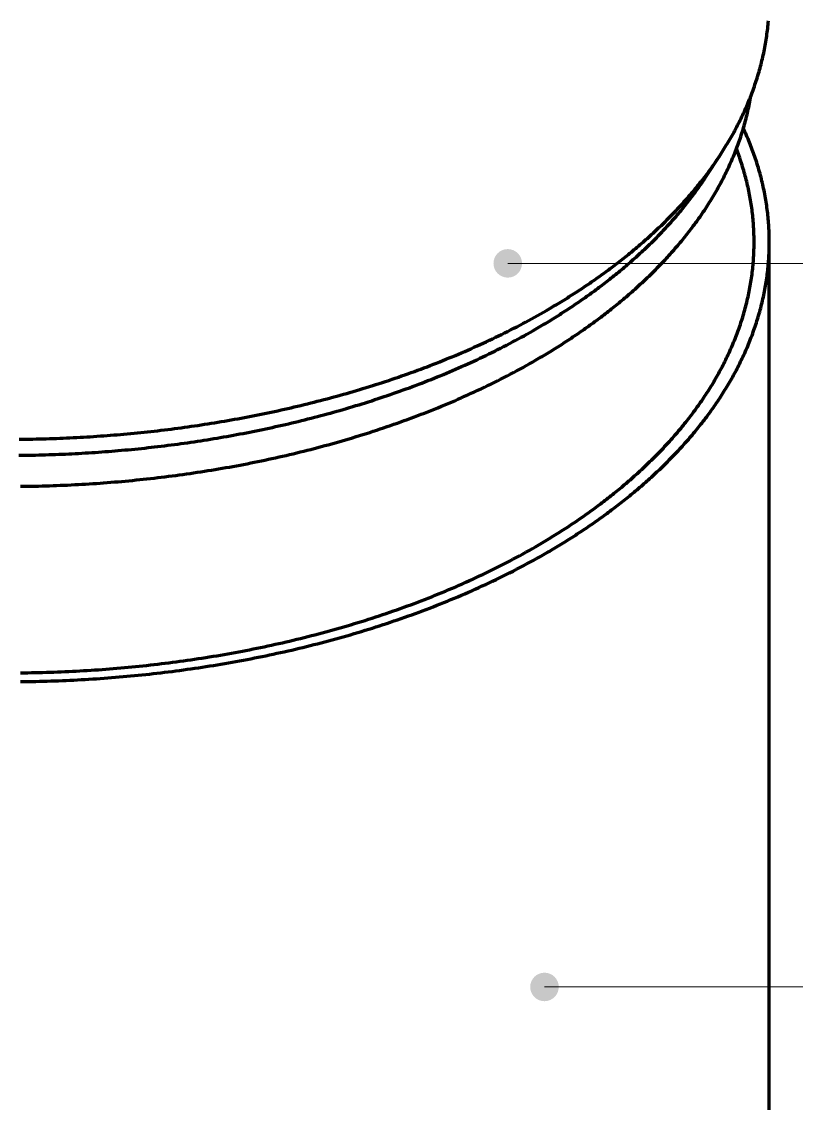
# Model space of a CAD drawing. Header units: millimetres. Extents: x 0 to 420, y 0 to 297.
# Drawn here: x 140.42 to 172.98, y 148.89 to 194.36 of the extents above; entities that cross this region are included whole.
import ezdxf

# ---------------------------------------------------------------- set-up
doc = ezdxf.new("R2010")
doc.units = ezdxf.units.MM
doc.layers.add('01-VISIBLE', color=7, linetype='CONTINUOUS', lineweight=70)
doc.layers.add('08-FINA', color=5, linetype='CONTINUOUS', lineweight=18)

msp = doc.modelspace()

# ---------------------------------------------------------------- hatches: boundary and pattern name
at = {"layer": '08-FINA'}
h = msp.add_hatch(color=7, dxfattribs=at)
h.dxf.hatch_style = 1
edge = h.paths.add_edge_path()
edge.add_arc((160.851, 184.202), 0.6, 0, 360)
h = msp.add_hatch(color=7, dxfattribs=at)
h.dxf.hatch_style = 1
edge = h.paths.add_edge_path()
edge.add_arc((162.395, 153.787), 0.6, 0, 360)

# ---------------------------------------------------------------- linework, layer by layer
at = {"layer": '01-VISIBLE'}
for p, q in [((169.182, 187.838), (169.78, 188.753)), ((171.847, 80.583), (171.847, 185.095))]:
    msp.add_line(p, q, dxfattribs=at)
for points in [[(169.78, 188.753), (169.825, 188.82), (169.868, 188.888), (169.912, 188.957), (169.955, 189.025), (169.997, 189.094), (170.039, 189.163), (170.081, 189.232), (170.123, 189.301), (170.164, 189.371), (170.204, 189.441), (170.244, 189.511), (170.284, 189.581), (170.324, 189.652), (170.363, 189.722), (170.401, 189.793), (170.439, 189.865), (170.477, 189.936), (170.514, 190.008), (170.551, 190.08), (170.587, 190.152), (170.623, 190.224), (170.659, 190.297), (170.694, 190.37), (170.729, 190.443), (170.763, 190.516), (170.797, 190.589), (170.83, 190.663), (170.863, 190.737), (170.895, 190.811), (170.927, 190.885), (170.958, 190.96), (170.989, 191.034), (171.019, 191.109), (171.049, 191.184), (171.079, 191.26), (171.107, 191.335), (171.136, 191.411), (171.164, 191.487), (171.191, 191.563), (171.218, 191.639), (171.244, 191.715), (171.27, 191.792), (171.295, 191.869), (171.32, 191.945), (171.344, 192.023), (171.368, 192.1), (171.391, 192.177), (171.414, 192.255), (171.436, 192.333), (171.458, 192.41), (171.479, 192.488), (171.499, 192.567), (171.519, 192.645), (171.538, 192.723), (171.557, 192.802), (171.575, 192.881), (171.593, 192.96), (171.61, 193.039), (171.626, 193.118), (171.642, 193.197), (171.658, 193.276), (171.672, 193.356), (171.686, 193.435), (171.7, 193.515), (171.713, 193.595), (171.725, 193.675), (171.737, 193.755), (171.748, 193.835), (171.759, 193.915), (171.769, 193.995), (171.779, 194.075), (171.787, 194.155), (171.796, 194.236), (171.803, 194.316), (171.81, 194.397)], [(162.022, 180.13), (162.092, 180.171), (162.161, 180.211), (162.23, 180.252), (162.3, 180.293), (162.369, 180.334), (162.438, 180.375), (162.507, 180.417), (162.576, 180.458), (162.644, 180.5), (162.713, 180.542), (162.781, 180.584), (162.85, 180.627), (162.918, 180.669), (162.986, 180.712), (163.054, 180.755), (163.122, 180.798), (163.189, 180.842), (163.257, 180.885), (163.324, 180.929), (163.391, 180.973), (163.459, 181.018), (163.526, 181.062), (163.593, 181.107), (163.659, 181.151), (163.726, 181.196), (163.792, 181.242), (163.859, 181.287), (163.925, 181.333), (163.991, 181.379), (164.057, 181.425), (164.123, 181.471), (164.188, 181.517), (164.254, 181.564), (164.319, 181.611), (164.384, 181.658), (164.449, 181.705), (164.514, 181.753), (164.579, 181.801), (164.643, 181.849), (164.708, 181.897), (164.772, 181.945), (164.836, 181.994), (164.9, 182.043), (164.964, 182.092), (165.027, 182.141), (165.091, 182.19), (165.154, 182.24), (165.217, 182.29), (165.28, 182.34), (165.342, 182.391), (165.405, 182.441), (165.467, 182.492), (165.529, 182.543), (165.591, 182.594), (165.653, 182.646), (165.715, 182.697), (165.776, 182.749), (165.837, 182.801), (165.898, 182.854), (165.959, 182.906), (166.02, 182.959), (166.08, 183.012), (166.14, 183.066), (166.201, 183.119), (166.26, 183.173), (166.32, 183.227), (166.379, 183.281), (166.438, 183.335), (166.497, 183.39), (166.556, 183.445), (166.615, 183.5), (166.673, 183.555), (166.731, 183.611), (166.789, 183.667), (166.847, 183.723), (166.904, 183.779), (166.961, 183.836), (167.018, 183.893), (167.075, 183.95), (167.131, 184.007), (167.187, 184.064), (167.243, 184.122), (167.299, 184.18), (167.355, 184.238), (167.41, 184.297), (167.465, 184.356), (167.519, 184.415), (167.574, 184.474), (167.628, 184.533), (167.682, 184.593), (167.735, 184.653), (167.789, 184.713), (167.842, 184.773), (167.895, 184.834), (167.947, 184.895), (167.999, 184.956), (168.051, 185.017), (168.103, 185.079), (168.154, 185.141), (168.205, 185.203), (168.256, 185.265), (168.307, 185.328), (168.357, 185.391), (168.407, 185.454), (168.456, 185.517), (168.505, 185.581), (168.554, 185.645), (168.603, 185.709), (168.651, 185.773), (168.699, 185.838), (168.746, 185.903), (168.794, 185.968), (168.841, 186.033), (168.887, 186.099), (168.933, 186.164), (168.979, 186.231), (169.025, 186.297), (169.07, 186.363), (169.115, 186.43), (169.159, 186.497), (169.203, 186.564), (169.247, 186.632), (169.29, 186.7), (169.333, 186.768), (169.376, 186.836), (169.418, 186.904), (169.459, 186.973), (169.501, 187.042), (169.542, 187.111), (169.582, 187.181), (169.622, 187.25), (169.662, 187.32), (169.702, 187.39), (169.74, 187.461), (169.779, 187.531), (169.817, 187.602), (169.855, 187.673), (169.892, 187.745), (169.929, 187.816), (169.965, 187.888), (170.001, 187.96), (170.036, 188.032), (170.071, 188.104), (170.106, 188.177), (170.14, 188.25), (170.173, 188.323), (170.207, 188.396), (170.239, 188.47), (170.271, 188.543), (170.303, 188.617), (170.334, 188.691), (170.365, 188.766), (170.395, 188.84), (170.425, 188.915), (170.454, 188.99), (170.483, 189.065), (170.511, 189.14), (170.539, 189.216), (170.566, 189.291), (170.593, 189.367), (170.619, 189.443), (170.645, 189.519), (170.67, 189.596), (170.694, 189.672), (170.718, 189.749), (170.742, 189.826), (170.765, 189.903), (170.787, 189.98), (170.809, 190.058), (170.83, 190.135), (170.851, 190.213), (170.871, 190.291), (170.891, 190.369), (170.91, 190.447), (170.929, 190.525), (170.946, 190.603), (170.964, 190.682), (170.981, 190.761), (170.997, 190.839), (171.012, 190.918), (171.027, 190.997), (171.042, 191.076), (171.056, 191.156), (171.069, 191.235)], [(171.847, 185.095), (171.847, 185.176), (171.846, 185.257), (171.844, 185.338), (171.842, 185.419), (171.839, 185.5), (171.836, 185.581), (171.832, 185.662), (171.828, 185.743), (171.822, 185.824), (171.816, 185.904), (171.81, 185.985), (171.803, 186.066), (171.795, 186.147), (171.787, 186.227), (171.778, 186.308), (171.769, 186.388), (171.759, 186.469), (171.748, 186.549), (171.737, 186.629), (171.725, 186.709), (171.712, 186.789), (171.699, 186.869), (171.686, 186.949), (171.671, 187.029), (171.656, 187.109), (171.641, 187.188), (171.625, 187.268), (171.609, 187.347), (171.591, 187.426), (171.574, 187.505), (171.555, 187.584), (171.536, 187.663), (171.517, 187.742), (171.497, 187.82), (171.477, 187.899), (171.455, 187.977), (171.434, 188.055), (171.412, 188.133), (171.389, 188.211), (171.365, 188.288), (171.342, 188.366), (171.317, 188.443), (171.292, 188.52), (171.267, 188.597), (171.241, 188.674), (171.214, 188.751), (171.187, 188.827), (171.16, 188.903), (171.132, 188.979), (171.103, 189.055), (171.074, 189.131), (171.045, 189.206), (171.015, 189.281), (170.984, 189.356), (170.953, 189.431), (170.922, 189.506), (170.89, 189.58), (170.857, 189.655), (170.824, 189.729), (170.791, 189.803), (170.757, 189.876)], [(162.475, 182.221), (162.544, 182.261), (162.614, 182.301), (162.683, 182.342), (162.752, 182.383), (162.821, 182.424), (162.89, 182.465), (162.959, 182.507), (163.028, 182.548), (163.097, 182.59), (163.165, 182.632), (163.234, 182.674), (163.302, 182.717), (163.37, 182.759), (163.438, 182.802), (163.506, 182.845), (163.574, 182.888), (163.642, 182.931), (163.709, 182.975), (163.777, 183.019), (163.844, 183.063), (163.911, 183.107), (163.979, 183.151), (164.045, 183.196), (164.112, 183.24), (164.179, 183.285), (164.246, 183.33), (164.312, 183.376), (164.378, 183.421), (164.444, 183.467), (164.51, 183.513), (164.576, 183.559), (164.642, 183.605), (164.707, 183.652), (164.773, 183.699), (164.838, 183.745), (164.903, 183.793), (164.968, 183.84), (165.033, 183.888), (165.098, 183.935), (165.162, 183.983), (165.226, 184.032), (165.291, 184.08), (165.355, 184.129), (165.418, 184.177), (165.482, 184.227), (165.546, 184.276), (165.609, 184.325), (165.672, 184.375), (165.735, 184.425), (165.798, 184.475), (165.861, 184.525), (165.923, 184.576), (165.986, 184.627), (166.048, 184.678), (166.11, 184.729), (166.172, 184.78), (166.233, 184.832), (166.295, 184.884), (166.356, 184.936), (166.417, 184.988), (166.478, 185.041), (166.538, 185.093), (166.599, 185.146), (166.659, 185.2), (166.719, 185.253), (166.779, 185.307), (166.839, 185.361), (166.898, 185.415), (166.957, 185.469), (167.016, 185.524), (167.075, 185.578), (167.134, 185.634), (167.192, 185.689), (167.25, 185.744), (167.308, 185.8), (167.366, 185.856), (167.424, 185.912), (167.481, 185.968), (167.538, 186.025), (167.595, 186.082), (167.651, 186.139), (167.708, 186.196), (167.764, 186.254), (167.82, 186.312), (167.875, 186.37), (167.931, 186.428), (167.986, 186.487), (168.041, 186.545), (168.095, 186.604), (168.15, 186.664), (168.204, 186.723), (168.258, 186.783), (168.311, 186.843), (168.365, 186.903), (168.418, 186.963), (168.47, 187.024), (168.523, 187.085), (168.575, 187.146), (168.627, 187.207), (168.679, 187.269), (168.73, 187.331), (168.781, 187.393), (168.832, 187.455), (168.882, 187.518), (168.932, 187.581), (168.982, 187.644), (169.032, 187.707), (169.081, 187.771), (169.13, 187.834), (169.179, 187.898), (169.227, 187.963), (169.275, 188.027), (169.323, 188.092), (169.37, 188.157), (169.417, 188.222), (169.464, 188.288), (169.51, 188.353), (169.556, 188.419), (169.601, 188.486), (169.647, 188.552), (169.692, 188.619), (169.736, 188.686), (169.78, 188.753)], [(171.207, 185.095), (171.207, 185.175), (171.206, 185.255), (171.204, 185.335), (171.202, 185.416), (171.199, 185.496), (171.196, 185.576), (171.192, 185.656), (171.188, 185.736), (171.182, 185.816), (171.176, 185.896), (171.17, 185.976), (171.163, 186.056), (171.155, 186.136), (171.147, 186.216), (171.138, 186.296), (171.129, 186.375), (171.119, 186.455), (171.108, 186.534), (171.097, 186.614), (171.085, 186.693), (171.072, 186.772), (171.059, 186.852), (171.046, 186.931), (171.031, 187.01), (171.016, 187.089), (171.001, 187.167), (170.985, 187.246), (170.969, 187.324), (170.951, 187.403), (170.934, 187.481), (170.915, 187.559), (170.896, 187.637), (170.877, 187.715), (170.857, 187.793), (170.837, 187.87), (170.815, 187.948), (170.794, 188.025), (170.772, 188.102), (170.749, 188.179), (170.726, 188.256), (170.702, 188.332), (170.677, 188.409), (170.653, 188.485), (170.627, 188.561), (170.601, 188.637), (170.575, 188.713), (170.548, 188.788), (170.52, 188.864), (170.492, 188.939), (170.464, 189.014)], [(162.022, 181.437), (162.091, 181.477), (162.161, 181.517), (162.23, 181.558), (162.299, 181.599), (162.367, 181.639), (162.436, 181.681), (162.505, 181.722), (162.573, 181.763), (162.642, 181.805), (162.71, 181.847), (162.778, 181.889), (162.846, 181.931), (162.914, 181.974), (162.982, 182.016), (163.05, 182.059), (163.117, 182.102), (163.185, 182.145), (163.252, 182.189), (163.319, 182.232), (163.386, 182.276), (163.453, 182.32), (163.52, 182.364), (163.586, 182.409), (163.653, 182.453), (163.719, 182.498), (163.786, 182.543), (163.852, 182.589), (163.918, 182.634), (163.983, 182.68), (164.049, 182.725), (164.115, 182.772), (164.18, 182.818), (164.245, 182.864), (164.31, 182.911), (164.375, 182.958), (164.44, 183.005), (164.505, 183.052), (164.569, 183.1), (164.633, 183.148), (164.697, 183.195), (164.761, 183.244), (164.825, 183.292), (164.889, 183.341), (164.952, 183.389), (165.016, 183.438), (165.079, 183.488), (165.142, 183.537), (165.205, 183.587), (165.267, 183.637), (165.33, 183.687), (165.392, 183.737), (165.454, 183.788), (165.516, 183.838), (165.578, 183.889), (165.64, 183.941), (165.701, 183.992), (165.762, 184.044), (165.823, 184.096), (165.884, 184.148), (165.945, 184.2), (166.005, 184.253), (166.065, 184.305), (166.125, 184.358), (166.185, 184.412), (166.245, 184.465), (166.304, 184.519), (166.363, 184.573), (166.422, 184.627), (166.481, 184.681), (166.54, 184.736), (166.598, 184.791), (166.656, 184.846), (166.714, 184.901), (166.772, 184.957), (166.829, 185.013), (166.887, 185.069), (166.944, 185.125), (167, 185.181), (167.057, 185.238), (167.113, 185.295), (167.169, 185.352), (167.225, 185.41), (167.281, 185.467), (167.336, 185.525), (167.391, 185.583), (167.446, 185.642), (167.5, 185.7), (167.555, 185.759), (167.609, 185.818), (167.662, 185.878), (167.716, 185.937), (167.769, 185.997), (167.822, 186.057), (167.875, 186.118), (167.927, 186.178), (167.979, 186.239), (168.031, 186.3), (168.083, 186.361), (168.134, 186.423), (168.185, 186.485), (168.236, 186.547), (168.286, 186.609), (168.336, 186.671), (168.386, 186.734), (168.435, 186.797), (168.484, 186.86), (168.533, 186.924), (168.582, 186.988), (168.63, 187.052), (168.678, 187.116), (168.725, 187.18), (168.773, 187.245), (168.819, 187.31), (168.866, 187.375), (168.912, 187.441), (168.958, 187.506), (169.003, 187.572), (169.049, 187.638), (169.093, 187.705), (169.138, 187.771), (169.182, 187.838)], [(162.022, 172.292), (162.091, 172.332), (162.161, 172.373), (162.23, 172.413), (162.299, 172.454), (162.368, 172.495), (162.436, 172.536), (162.505, 172.577), (162.573, 172.619), (162.642, 172.66), (162.71, 172.702), (162.778, 172.744), (162.846, 172.786), (162.914, 172.829), (162.982, 172.872), (163.05, 172.914), (163.117, 172.957), (163.185, 173.001), (163.252, 173.044), (163.319, 173.088), (163.386, 173.132), (163.453, 173.176), (163.52, 173.22), (163.587, 173.264), (163.653, 173.309), (163.72, 173.354), (163.786, 173.399), (163.852, 173.444), (163.918, 173.489), (163.984, 173.535), (164.049, 173.581), (164.115, 173.627), (164.18, 173.673), (164.246, 173.72), (164.311, 173.767), (164.376, 173.813), (164.44, 173.861), (164.505, 173.908), (164.569, 173.955), (164.634, 174.003), (164.698, 174.051), (164.762, 174.099), (164.826, 174.148), (164.889, 174.196), (164.953, 174.245), (165.016, 174.294), (165.079, 174.343), (165.142, 174.393), (165.205, 174.442), (165.268, 174.492), (165.33, 174.543), (165.393, 174.593), (165.455, 174.643), (165.517, 174.694), (165.579, 174.745), (165.64, 174.796), (165.702, 174.848), (165.763, 174.9), (165.824, 174.951), (165.885, 175.004), (165.945, 175.056), (166.006, 175.108), (166.066, 175.161), (166.126, 175.214), (166.186, 175.268), (166.245, 175.321), (166.305, 175.375), (166.364, 175.429), (166.423, 175.483), (166.482, 175.537), (166.541, 175.592), (166.599, 175.647), (166.657, 175.702), (166.715, 175.757), (166.773, 175.813), (166.83, 175.869), (166.887, 175.925), (166.944, 175.981), (167.001, 176.037), (167.058, 176.094), (167.114, 176.151), (167.17, 176.208), (167.226, 176.266), (167.281, 176.323), (167.337, 176.381), (167.392, 176.44), (167.447, 176.498), (167.501, 176.557), (167.556, 176.615), (167.61, 176.675), (167.663, 176.734), (167.717, 176.794), (167.77, 176.853), (167.823, 176.914), (167.876, 176.974), (167.928, 177.034), (167.98, 177.095), (168.032, 177.156), (168.084, 177.218), (168.135, 177.279), (168.186, 177.341), (168.237, 177.403), (168.287, 177.465), (168.337, 177.528), (168.387, 177.591), (168.436, 177.654), (168.485, 177.717), (168.534, 177.78), (168.583, 177.844), (168.631, 177.908), (168.679, 177.972), (168.726, 178.037), (168.774, 178.102), (168.82, 178.167), (168.867, 178.232), (168.913, 178.297), (168.959, 178.363), (169.004, 178.429), (169.05, 178.495), (169.094, 178.561), (169.139, 178.628), (169.183, 178.695), (169.226, 178.762), (169.27, 178.83), (169.313, 178.897), (169.355, 178.965), (169.397, 179.033), (169.439, 179.101), (169.481, 179.17), (169.522, 179.239), (169.562, 179.308), (169.602, 179.377), (169.642, 179.447), (169.682, 179.516), (169.721, 179.586), (169.759, 179.657), (169.797, 179.727), (169.835, 179.798), (169.872, 179.869), (169.909, 179.94), (169.946, 180.011), (169.982, 180.083), (170.017, 180.154), (170.052, 180.226), (170.087, 180.299), (170.121, 180.371), (170.155, 180.444), (170.188, 180.517), (170.221, 180.59), (170.253, 180.663), (170.285, 180.736), (170.316, 180.81), (170.347, 180.884), (170.378, 180.958), (170.408, 181.032), (170.437, 181.107), (170.466, 181.182), (170.494, 181.257), (170.522, 181.332), (170.55, 181.407), (170.577, 181.482), (170.603, 181.558), (170.629, 181.634), (170.654, 181.71), (170.679, 181.786), (170.703, 181.862), (170.727, 181.939), (170.75, 182.015), (170.773, 182.092), (170.795, 182.169), (170.817, 182.246), (170.838, 182.324), (170.858, 182.401), (170.878, 182.479), (170.897, 182.556), (170.916, 182.634), (170.935, 182.712), (170.952, 182.79), (170.969, 182.869), (170.986, 182.947), (171.002, 183.026), (171.017, 183.104), (171.032, 183.183), (171.046, 183.262), (171.06, 183.341), (171.073, 183.42), (171.085, 183.499), (171.097, 183.578), (171.108, 183.657), (171.119, 183.737), (171.129, 183.816), (171.138, 183.896), (171.147, 183.975), (171.155, 184.055), (171.163, 184.135), (171.17, 184.215), (171.177, 184.295), (171.182, 184.374), (171.188, 184.454), (171.192, 184.534), (171.196, 184.614), (171.2, 184.694), (171.202, 184.774), (171.204, 184.855), (171.206, 184.935), (171.207, 185.015), (171.207, 185.095)], [(162.475, 172.031), (162.544, 172.071), (162.613, 172.111), (162.682, 172.152), (162.752, 172.193), (162.82, 172.234), (162.889, 172.275), (162.958, 172.316), (163.027, 172.358), (163.095, 172.399), (163.164, 172.441), (163.232, 172.483), (163.3, 172.525), (163.368, 172.568), (163.436, 172.61), (163.504, 172.653), (163.571, 172.696), (163.639, 172.74), (163.706, 172.783), (163.774, 172.827), (163.841, 172.87), (163.908, 172.914), (163.975, 172.959), (164.041, 173.003), (164.108, 173.048), (164.175, 173.092), (164.241, 173.137), (164.307, 173.182), (164.373, 173.228), (164.439, 173.273), (164.505, 173.319), (164.571, 173.365), (164.636, 173.411), (164.702, 173.458), (164.767, 173.504), (164.832, 173.551), (164.897, 173.598), (164.962, 173.645), (165.026, 173.693), (165.091, 173.741), (165.155, 173.788), (165.219, 173.836), (165.283, 173.885), (165.347, 173.933), (165.411, 173.982), (165.475, 174.031), (165.538, 174.08), (165.601, 174.129), (165.664, 174.179), (165.727, 174.228), (165.79, 174.278), (165.852, 174.329), (165.915, 174.379), (165.977, 174.43), (166.039, 174.48), (166.101, 174.531), (166.162, 174.583), (166.224, 174.634), (166.285, 174.686), (166.346, 174.738), (166.407, 174.79), (166.468, 174.842), (166.528, 174.895), (166.589, 174.948), (166.649, 175.001), (166.709, 175.054), (166.769, 175.108), (166.828, 175.161), (166.887, 175.215), (166.947, 175.269), (167.006, 175.324), (167.064, 175.378), (167.123, 175.433), (167.181, 175.488), (167.239, 175.543), (167.297, 175.599), (167.355, 175.655), (167.412, 175.711), (167.469, 175.767), (167.526, 175.823), (167.583, 175.88), (167.639, 175.937), (167.696, 175.994), (167.752, 176.051), (167.807, 176.109), (167.863, 176.167), (167.918, 176.225), (167.973, 176.283), (168.028, 176.342), (168.083, 176.401), (168.137, 176.46), (168.191, 176.519), (168.245, 176.578), (168.298, 176.638), (168.351, 176.698), (168.404, 176.758), (168.457, 176.819), (168.509, 176.879), (168.562, 176.94), (168.613, 177.001), (168.665, 177.063), (168.716, 177.124), (168.767, 177.186), (168.818, 177.248), (168.868, 177.311), (168.918, 177.373), (168.968, 177.436), (169.018, 177.499), (169.067, 177.563), (169.116, 177.626), (169.164, 177.69), (169.213, 177.754), (169.261, 177.818), (169.308, 177.883), (169.356, 177.947), (169.403, 178.012), (169.449, 178.078), (169.496, 178.143), (169.541, 178.209), (169.587, 178.275), (169.632, 178.341), (169.677, 178.407), (169.722, 178.474), (169.766, 178.541), (169.81, 178.608), (169.853, 178.675), (169.897, 178.743), (169.939, 178.811), (169.982, 178.879), (170.024, 178.947), (170.065, 179.016), (170.107, 179.085), (170.147, 179.154), (170.188, 179.223), (170.228, 179.292), (170.268, 179.362), (170.307, 179.432), (170.346, 179.502), (170.384, 179.572), (170.422, 179.643), (170.46, 179.714), (170.497, 179.785), (170.534, 179.856), (170.57, 179.927), (170.606, 179.999), (170.641, 180.071), (170.676, 180.143), (170.711, 180.216), (170.745, 180.288), (170.779, 180.361), (170.812, 180.434), (170.845, 180.507), (170.877, 180.58), (170.909, 180.654), (170.94, 180.728), (170.971, 180.802), (171.002, 180.876), (171.032, 180.95), (171.061, 181.025), (171.09, 181.1), (171.119, 181.175), (171.147, 181.25), (171.174, 181.325), (171.201, 181.401), (171.227, 181.476), (171.253, 181.552), (171.279, 181.628), (171.304, 181.704), (171.328, 181.781), (171.352, 181.857), (171.375, 181.934), (171.398, 182.011), (171.421, 182.088), (171.442, 182.165), (171.464, 182.242), (171.484, 182.32), (171.504, 182.397), (171.524, 182.475), (171.543, 182.553), (171.561, 182.631), (171.579, 182.709), (171.597, 182.788), (171.613, 182.866), (171.63, 182.944), (171.645, 183.023), (171.66, 183.102), (171.675, 183.181), (171.689, 183.26), (171.702, 183.339), (171.715, 183.418), (171.727, 183.497), (171.739, 183.576), (171.75, 183.656), (171.76, 183.735), (171.77, 183.815), (171.78, 183.895), (171.788, 183.974), (171.796, 184.054), (171.804, 184.134), (171.811, 184.214), (171.817, 184.294), (171.823, 184.374), (171.828, 184.454), (171.832, 184.534), (171.836, 184.614), (171.84, 184.694), (171.842, 184.774), (171.844, 184.854), (171.846, 184.934), (171.847, 185.015), (171.847, 185.095)], [(140.311, 176.811), (140.453, 176.813), (140.596, 176.815), (140.738, 176.817), (140.88, 176.819), (141.023, 176.822), (141.165, 176.825), (141.307, 176.829), (141.449, 176.833), (141.592, 176.837), (141.734, 176.842), (141.876, 176.847), (142.018, 176.852), (142.161, 176.858), (142.303, 176.864), (142.445, 176.87), (142.587, 176.877), (142.729, 176.885), (142.871, 176.892), (143.013, 176.9), (143.156, 176.908), (143.298, 176.917), (143.44, 176.926), (143.582, 176.936), (143.724, 176.946), (143.866, 176.956), (144.008, 176.966), (144.149, 176.977), (144.291, 176.988), (144.433, 177), (144.575, 177.012), (144.717, 177.025), (144.858, 177.037), (145, 177.051), (145.142, 177.064), (145.283, 177.078), (145.425, 177.092), (145.567, 177.107), (145.708, 177.122), (145.85, 177.137), (145.991, 177.153), (146.132, 177.169), (146.274, 177.186), (146.415, 177.203), (146.556, 177.22), (146.698, 177.238), (146.839, 177.256), (146.98, 177.274), (147.121, 177.293), (147.262, 177.312), (147.403, 177.332), (147.544, 177.352), (147.685, 177.372), (147.826, 177.393), (147.966, 177.414), (148.107, 177.436), (148.248, 177.457), (148.388, 177.48), (148.529, 177.502), (148.669, 177.525), (148.81, 177.549), (148.95, 177.573), (149.09, 177.597), (149.23, 177.622), (149.37, 177.647), (149.51, 177.672), (149.65, 177.698), (149.79, 177.724), (149.93, 177.751), (150.07, 177.778), (150.209, 177.805), (150.349, 177.833), (150.489, 177.861), (150.628, 177.89), (150.767, 177.919), (150.907, 177.948), (151.046, 177.978), (151.185, 178.008), (151.324, 178.039), (151.463, 178.07), (151.601, 178.101), (151.74, 178.133), (151.879, 178.165), (152.017, 178.198), (152.156, 178.231), (152.294, 178.264), (152.432, 178.298), (152.57, 178.333), (152.708, 178.367), (152.846, 178.403), (152.984, 178.438), (153.122, 178.474), (153.259, 178.511), (153.397, 178.547), (153.534, 178.585), (153.671, 178.622), (153.809, 178.661), (153.946, 178.699), (154.082, 178.738), (154.219, 178.778), (154.356, 178.818), (154.492, 178.858), (154.629, 178.899), (154.765, 178.94), (154.901, 178.981), (155.037, 179.024), (155.173, 179.066), (155.308, 179.109), (155.444, 179.152), (155.579, 179.196), (155.715, 179.241), (155.85, 179.285), (155.985, 179.331), (156.119, 179.376), (156.254, 179.423), (156.388, 179.469), (156.523, 179.516), (156.657, 179.564), (156.791, 179.612), (156.925, 179.66), (157.058, 179.709), (157.192, 179.759), (157.325, 179.809), (157.458, 179.859), (157.591, 179.91), (157.724, 179.961), (157.856, 180.013), (157.989, 180.065), (158.121, 180.118), (158.253, 180.171), (158.385, 180.225), (158.516, 180.279), (158.648, 180.334), (158.779, 180.39), (158.91, 180.445), (159.04, 180.502), (159.171, 180.558), (159.301, 180.616), (159.431, 180.673), (159.561, 180.732), (159.691, 180.791), (159.82, 180.85), (159.949, 180.91), (160.078, 180.97), (160.207, 181.031), (160.335, 181.093), (160.463, 181.154), (160.591, 181.217), (160.719, 181.28), (160.846, 181.344), (160.973, 181.408), (161.1, 181.472), (161.226, 181.538), (161.352, 181.603), (161.478, 181.67), (161.604, 181.737), (161.729, 181.804), (161.854, 181.872), (161.979, 181.941), (162.103, 182.01), (162.227, 182.08), (162.351, 182.15), (162.475, 182.221)], [(140.302, 176.136), (140.441, 176.137), (140.581, 176.139), (140.72, 176.141), (140.86, 176.143), (140.999, 176.146), (141.139, 176.149), (141.278, 176.153), (141.417, 176.157), (141.557, 176.161), (141.696, 176.165), (141.836, 176.17), (141.975, 176.176), (142.114, 176.181), (142.254, 176.187), (142.393, 176.194), (142.532, 176.2), (142.672, 176.207), (142.811, 176.215), (142.95, 176.223), (143.089, 176.231), (143.229, 176.239), (143.368, 176.248), (143.507, 176.258), (143.646, 176.267), (143.785, 176.277), (143.924, 176.288), (144.063, 176.298), (144.202, 176.309), (144.341, 176.321), (144.48, 176.333), (144.619, 176.345), (144.758, 176.357), (144.897, 176.37), (145.036, 176.383), (145.175, 176.397), (145.314, 176.411), (145.452, 176.425), (145.591, 176.44), (145.73, 176.455), (145.868, 176.471), (146.007, 176.487), (146.145, 176.503), (146.284, 176.519), (146.422, 176.536), (146.561, 176.554), (146.699, 176.571), (146.837, 176.589), (146.976, 176.608), (147.114, 176.627), (147.252, 176.646), (147.39, 176.665), (147.528, 176.685), (147.666, 176.706), (147.804, 176.726), (147.942, 176.747), (148.08, 176.769), (148.217, 176.791), (148.355, 176.813), (148.493, 176.835), (148.63, 176.858), (148.768, 176.882), (148.905, 176.906), (149.043, 176.93), (149.18, 176.954), (149.317, 176.979), (149.454, 177.004), (149.591, 177.03), (149.728, 177.056), (149.865, 177.083), (150.002, 177.109), (150.139, 177.137), (150.276, 177.164), (150.412, 177.192), (150.549, 177.221), (150.685, 177.25), (150.822, 177.279), (150.958, 177.308), (151.094, 177.338), (151.23, 177.369), (151.366, 177.4), (151.502, 177.431), (151.638, 177.462), (151.774, 177.494), (151.91, 177.527), (152.045, 177.56), (152.181, 177.593), (152.316, 177.627), (152.451, 177.661), (152.586, 177.695), (152.721, 177.73), (152.856, 177.765), (152.991, 177.801), (153.126, 177.837), (153.26, 177.874), (153.395, 177.911), (153.529, 177.948), (153.664, 177.986), (153.798, 178.024), (153.932, 178.063), (154.066, 178.102), (154.199, 178.141), (154.333, 178.181), (154.466, 178.222), (154.6, 178.262), (154.733, 178.304), (154.866, 178.345), (154.999, 178.387), (155.132, 178.43), (155.265, 178.473), (155.397, 178.516), (155.53, 178.56), (155.662, 178.605), (155.794, 178.649), (155.926, 178.695), (156.058, 178.74), (156.189, 178.787), (156.321, 178.833), (156.452, 178.88), (156.583, 178.928), (156.714, 178.976), (156.845, 179.024), (156.975, 179.073), (157.106, 179.122), (157.236, 179.172), (157.366, 179.223), (157.496, 179.273), (157.626, 179.325), (157.755, 179.376), (157.885, 179.429), (158.014, 179.481), (158.143, 179.534), (158.272, 179.588), (158.4, 179.642), (158.528, 179.697), (158.656, 179.752), (158.784, 179.808), (158.912, 179.864), (159.04, 179.921), (159.167, 179.978), (159.294, 180.035), (159.421, 180.093), (159.547, 180.152), (159.673, 180.211), (159.799, 180.271), (159.925, 180.331), (160.051, 180.392), (160.176, 180.453), (160.301, 180.515), (160.426, 180.577), (160.55, 180.64), (160.675, 180.704), (160.799, 180.768), (160.922, 180.832), (161.046, 180.897), (161.169, 180.963), (161.292, 181.029), (161.414, 181.095), (161.536, 181.162), (161.658, 181.23), (161.78, 181.299), (161.901, 181.367), (162.022, 181.437)], [(140.366, 174.83), (140.518, 174.832), (140.67, 174.834), (140.822, 174.836), (140.975, 174.839), (141.127, 174.843), (141.279, 174.846), (141.431, 174.851), (141.583, 174.855), (141.735, 174.86), (141.888, 174.866), (142.04, 174.872), (142.192, 174.878), (142.344, 174.885), (142.496, 174.892), (142.648, 174.9), (142.8, 174.908), (142.952, 174.916), (143.104, 174.925), (143.256, 174.935), (143.408, 174.945), (143.56, 174.955), (143.712, 174.965), (143.863, 174.977), (144.015, 174.988), (144.167, 175), (144.319, 175.012), (144.47, 175.025), (144.622, 175.039), (144.774, 175.052), (144.925, 175.066), (145.077, 175.081), (145.228, 175.096), (145.38, 175.111), (145.531, 175.127), (145.683, 175.144), (145.834, 175.16), (145.985, 175.178), (146.136, 175.195), (146.287, 175.213), (146.439, 175.232), (146.59, 175.251), (146.741, 175.27), (146.892, 175.29), (147.042, 175.31), (147.193, 175.331), (147.344, 175.352), (147.495, 175.374), (147.645, 175.396), (147.796, 175.419), (147.946, 175.442), (148.097, 175.465), (148.247, 175.489), (148.397, 175.513), (148.548, 175.538), (148.698, 175.563), (148.848, 175.589), (148.998, 175.615), (149.148, 175.642), (149.297, 175.669), (149.447, 175.697), (149.597, 175.725), (149.746, 175.753), (149.896, 175.782), (150.045, 175.812), (150.194, 175.841), (150.344, 175.872), (150.493, 175.903), (150.642, 175.934), (150.791, 175.966), (150.939, 175.998), (151.088, 176.031), (151.237, 176.064), (151.385, 176.097), (151.533, 176.132), (151.682, 176.166), (151.83, 176.201), (151.978, 176.237), (152.126, 176.273), (152.273, 176.31), (152.421, 176.347), (152.569, 176.384), (152.716, 176.422), (152.863, 176.461), (153.011, 176.5), (153.158, 176.539), (153.304, 176.579), (153.451, 176.62), (153.598, 176.661), (153.744, 176.702), (153.891, 176.744), (154.037, 176.787), (154.183, 176.83), (154.329, 176.874), (154.474, 176.918), (154.62, 176.962), (154.765, 177.007), (154.911, 177.053), (155.056, 177.099), (155.2, 177.146), (155.345, 177.193), (155.49, 177.241), (155.634, 177.289), (155.778, 177.338), (155.922, 177.387), (156.066, 177.437), (156.21, 177.487), (156.353, 177.538), (156.497, 177.59), (156.64, 177.642), (156.782, 177.695), (156.925, 177.748), (157.068, 177.801), (157.21, 177.856), (157.352, 177.911), (157.494, 177.966), (157.635, 178.022), (157.777, 178.078), (157.918, 178.136), (158.059, 178.193), (158.199, 178.252), (158.34, 178.31), (158.48, 178.37), (158.62, 178.43), (158.759, 178.49), (158.899, 178.552), (159.038, 178.613), (159.177, 178.676), (159.315, 178.739), (159.454, 178.802), (159.592, 178.867), (159.729, 178.931), (159.867, 178.997), (160.004, 179.063), (160.141, 179.13), (160.277, 179.197), (160.414, 179.265), (160.55, 179.333), (160.685, 179.403), (160.82, 179.472), (160.955, 179.543), (161.09, 179.614), (161.224, 179.686), (161.358, 179.758), (161.492, 179.831), (161.625, 179.905), (161.758, 179.98), (161.89, 180.055), (162.022, 180.13)], [(140.361, 166.992), (140.517, 166.993), (140.674, 166.995), (140.83, 166.998), (140.986, 167.001), (141.143, 167.005), (141.299, 167.009), (141.456, 167.013), (141.612, 167.018), (141.769, 167.023), (141.925, 167.029), (142.081, 167.035), (142.238, 167.042), (142.394, 167.049), (142.55, 167.056), (142.707, 167.065), (142.863, 167.073), (143.019, 167.082), (143.175, 167.091), (143.332, 167.101), (143.488, 167.112), (143.644, 167.122), (143.8, 167.133), (143.956, 167.145), (144.112, 167.157), (144.268, 167.17), (144.424, 167.183), (144.58, 167.196), (144.736, 167.21), (144.892, 167.225), (145.048, 167.24), (145.203, 167.255), (145.359, 167.271), (145.515, 167.287), (145.67, 167.304), (145.826, 167.321), (145.981, 167.339), (146.137, 167.357), (146.292, 167.376), (146.447, 167.395), (146.603, 167.414), (146.758, 167.434), (146.913, 167.455), (147.068, 167.476), (147.223, 167.497), (147.378, 167.519), (147.533, 167.541), (147.688, 167.564), (147.843, 167.587), (147.997, 167.611), (148.152, 167.635), (148.306, 167.66), (148.461, 167.685), (148.615, 167.711), (148.77, 167.737), (148.924, 167.764), (149.078, 167.791), (149.232, 167.819), (149.386, 167.847), (149.54, 167.876), (149.694, 167.905), (149.847, 167.934), (150.001, 167.964), (150.154, 167.995), (150.308, 168.026), (150.461, 168.058), (150.614, 168.09), (150.767, 168.122), (150.92, 168.155), (151.073, 168.189), (151.226, 168.223), (151.378, 168.258), (151.531, 168.293), (151.683, 168.328), (151.836, 168.364), (151.988, 168.401), (152.14, 168.438), (152.292, 168.476), (152.443, 168.514), (152.595, 168.553), (152.747, 168.592), (152.898, 168.631), (153.049, 168.672), (153.2, 168.712), (153.351, 168.754), (153.502, 168.796), (153.653, 168.838), (153.803, 168.881), (153.954, 168.924), (154.104, 168.968), (154.254, 169.013), (154.404, 169.058), (154.553, 169.103), (154.703, 169.15), (154.852, 169.196), (155.002, 169.243), (155.151, 169.291), (155.299, 169.34), (155.448, 169.389), (155.597, 169.438), (155.745, 169.488), (155.893, 169.539), (156.041, 169.59), (156.189, 169.642), (156.336, 169.694), (156.483, 169.747), (156.63, 169.8), (156.777, 169.854), (156.924, 169.909), (157.07, 169.964), (157.217, 170.02), (157.363, 170.076), (157.508, 170.133), (157.654, 170.191), (157.799, 170.249), (157.944, 170.308), (158.089, 170.367), (158.233, 170.427), (158.378, 170.488), (158.522, 170.549), (158.665, 170.611), (158.809, 170.674), (158.952, 170.737), (159.095, 170.801), (159.238, 170.865), (159.38, 170.93), (159.522, 170.996), (159.664, 171.062), (159.805, 171.129), (159.946, 171.197), (160.087, 171.265), (160.228, 171.334), (160.368, 171.404), (160.508, 171.474), (160.647, 171.545), (160.786, 171.616), (160.925, 171.689), (161.064, 171.762), (161.202, 171.835), (161.339, 171.91), (161.477, 171.985), (161.614, 172.061), (161.75, 172.137), (161.886, 172.214), (162.022, 172.292)], [(140.371, 166.622), (140.531, 166.624), (140.69, 166.626), (140.85, 166.629), (141.01, 166.632), (141.169, 166.635), (141.329, 166.639), (141.489, 166.644), (141.648, 166.649), (141.808, 166.654), (141.967, 166.66), (142.127, 166.667), (142.287, 166.673), (142.446, 166.681), (142.606, 166.688), (142.765, 166.697), (142.925, 166.705), (143.084, 166.714), (143.243, 166.724), (143.403, 166.734), (143.562, 166.745), (143.721, 166.755), (143.881, 166.767), (144.04, 166.779), (144.199, 166.791), (144.358, 166.804), (144.517, 166.817), (144.677, 166.831), (144.836, 166.845), (144.995, 166.86), (145.154, 166.875), (145.313, 166.891), (145.471, 166.907), (145.63, 166.924), (145.789, 166.941), (145.948, 166.958), (146.106, 166.976), (146.265, 166.995), (146.424, 167.014), (146.582, 167.033), (146.741, 167.053), (146.899, 167.074), (147.057, 167.095), (147.216, 167.116), (147.374, 167.138), (147.532, 167.16), (147.69, 167.183), (147.848, 167.206), (148.006, 167.23), (148.164, 167.254), (148.321, 167.279), (148.479, 167.304), (148.637, 167.33), (148.794, 167.356), (148.952, 167.383), (149.109, 167.41), (149.266, 167.438), (149.423, 167.466), (149.581, 167.495), (149.738, 167.524), (149.894, 167.554), (150.051, 167.584), (150.208, 167.615), (150.365, 167.646), (150.521, 167.678), (150.678, 167.71), (150.834, 167.743), (150.99, 167.776), (151.146, 167.81), (151.302, 167.844), (151.458, 167.879), (151.614, 167.914), (151.769, 167.95), (151.925, 167.986), (152.08, 168.023), (152.236, 168.06), (152.391, 168.098), (152.546, 168.137), (152.701, 168.175), (152.855, 168.215), (153.01, 168.255), (153.164, 168.295), (153.319, 168.337), (153.473, 168.378), (153.627, 168.42), (153.781, 168.463), (153.935, 168.506), (154.088, 168.55), (154.242, 168.594), (154.395, 168.639), (154.548, 168.685), (154.701, 168.731), (154.854, 168.777), (155.006, 168.824), (155.159, 168.872), (155.311, 168.92), (155.463, 168.969), (155.615, 169.018), (155.766, 169.068), (155.918, 169.118), (156.069, 169.17), (156.22, 169.221), (156.371, 169.273), (156.522, 169.326), (156.673, 169.38), (156.823, 169.434), (156.973, 169.488), (157.123, 169.543), (157.272, 169.599), (157.422, 169.655), (157.571, 169.712), (157.72, 169.77), (157.869, 169.828), (158.017, 169.887), (158.165, 169.946), (158.313, 170.006), (158.461, 170.067), (158.609, 170.128), (158.756, 170.19), (158.903, 170.252), (159.05, 170.316), (159.196, 170.379), (159.342, 170.444), (159.488, 170.509), (159.633, 170.575), (159.779, 170.641), (159.924, 170.708), (160.068, 170.776), (160.213, 170.844), (160.357, 170.913), (160.5, 170.983), (160.644, 171.053), (160.787, 171.124), (160.929, 171.196), (161.072, 171.268), (161.214, 171.341), (161.355, 171.415), (161.497, 171.49), (161.637, 171.565), (161.778, 171.641), (161.918, 171.717), (162.058, 171.795), (162.197, 171.873), (162.336, 171.951), (162.475, 172.031)]]:
    msp.add_lwpolyline(points, dxfattribs=at)
at = {"layer": '08-FINA'}
for p, q in [((212.5, 184.202), (160.851, 184.202)), ((212.5, 153.787), (162.395, 153.787))]:
    msp.add_line(p, q, dxfattribs=at)

doc.saveas('drawing.dxf')
